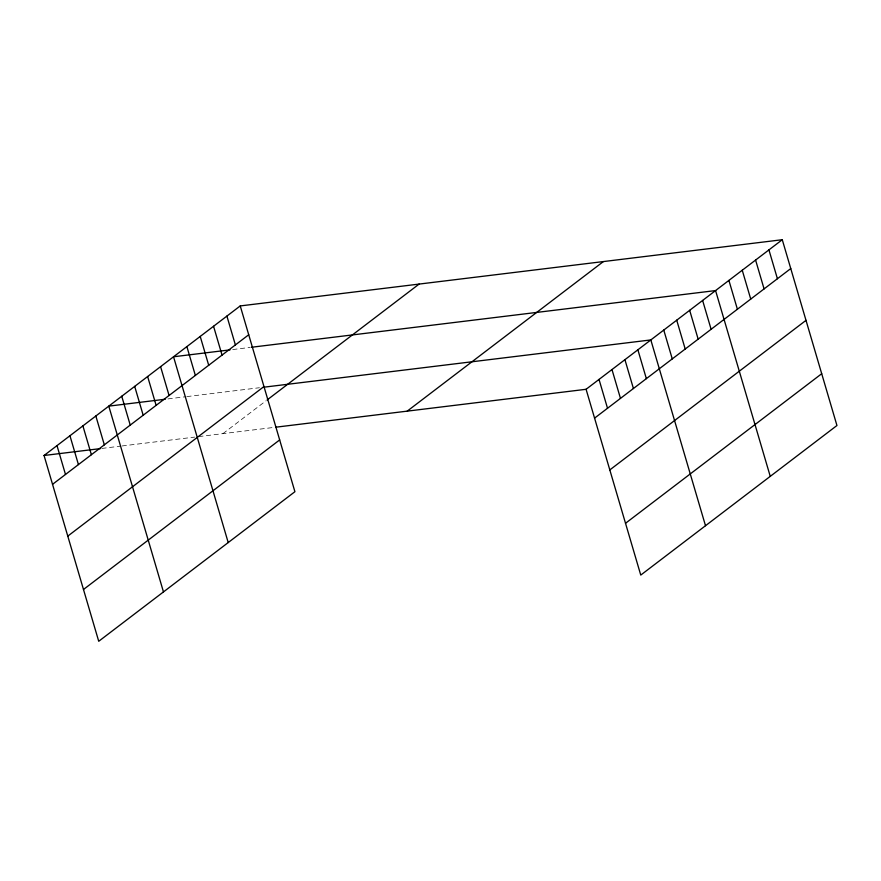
<?xml version="1.0" encoding="UTF-8"?>
<svg xmlns="http://www.w3.org/2000/svg" width="881" height="881" viewBox="0 0 881 881"><rect width="100%" height="100%" fill="white"/><g stroke="black" fill="none" stroke-linecap="round" stroke-linejoin="round"><path stroke-width="0.66" stroke-dasharray="4.41 3.3" d="M222.915 433.65L266.084 400.745M232.716 349.548L250.193 347.411M167.963 398.906L185.451 396.769M186.794 396.604L259.421 387.739M101.877 448.429L120.708 446.127M122.052 445.962L194.679 437.097M198.71 436.602L274.409 427.362"/><path stroke-width="1.32" d="M240.238 305.927L294.915 491.708L98.727 641.28L44.05 455.488L240.238 305.927L782.273 239.72L836.95 425.512L640.762 575.073L586.085 389.292L782.273 239.72M52.541 484.33L248.728 334.758M67.782 536.122L263.97 386.55M267.163 399.919L419.114 284.078M83.486 589.488L279.673 439.916M407.209 411.141L603.397 261.569M594.565 418.134L790.764 268.562M609.806 469.925L806.005 320.354M625.521 523.281L821.709 373.72M230.018 349.878L173.535 356.772L228.212 542.564M251.537 347.246L715.57 290.576L770.247 476.357M165.276 399.236L108.792 406.13L163.47 591.922M263.452 387.244L650.828 339.934L705.505 525.715M44.05 455.488L100.533 448.594M275.764 427.197L586.085 389.292M768.926 249.896L777.416 278.737M755.59 260.06L764.08 288.902M742.243 270.236L750.733 299.077M728.906 280.411L737.397 309.242M702.62 300.454L711.11 329.285M689.669 310.321L698.159 339.163M676.718 320.188L685.209 349.03M663.767 330.067L672.258 358.897M637.877 349.812L646.357 378.643M624.926 359.679L633.417 388.521M611.976 369.546L620.466 398.388M599.025 379.425L607.516 408.255M226.902 316.092L235.392 344.934M213.554 326.267L222.045 355.098M200.218 336.432L208.709 365.274M186.882 346.607L195.362 375.449M160.584 366.65L169.075 395.481M147.634 376.517L156.124 405.359M134.694 386.396L143.174 415.226M121.743 396.263L130.234 425.105M95.842 416.008L104.332 444.85M82.891 425.875L91.382 454.717M69.951 435.754L78.431 464.584M57.001 445.621L65.491 474.463"/></g></svg>
